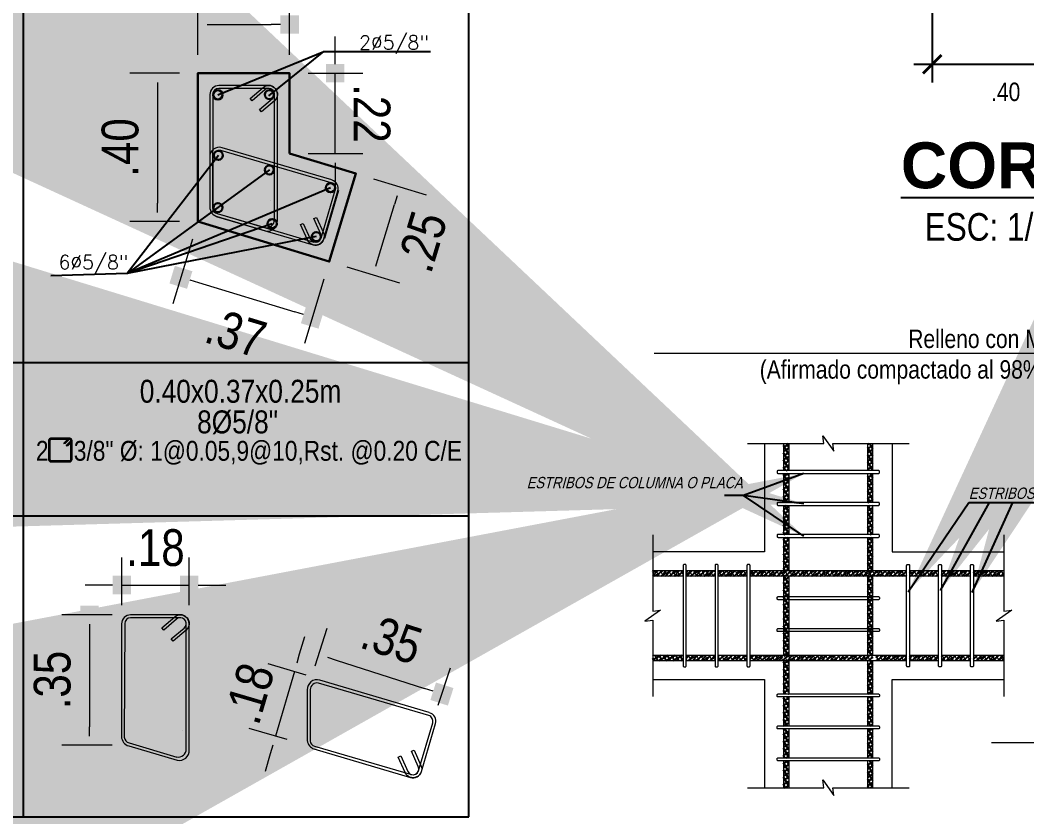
# Model space of a CAD drawing. Header units: millimetres. Extents: x -3570 to 5754, y -12788176 to 1214.
# Drawn here: x 3343.37 to 3348.86, y 1131.18 to 1135.52 of the extents above; entities that cross this region are included whole.
import ezdxf
from ezdxf import colors
from ezdxf.entities.mleader import LeaderData, LeaderLine
from ezdxf.math import Vec2, Vec3

# ---------------------------------------------------------------- set-up
doc = ezdxf.new("R2010")
doc.units = ezdxf.units.MM
doc.linetypes.add('CENTER2', pattern=[28.575, 19.05, -3.175, 3.175, -3.175])
for name, color, linetype in [('.D1 cotas', 1, 'Continuous'), ('.D1 Texto', 7, 'Continuous'), ('.N1 Cuadros', 253, 'Continuous'), ('G_Acotación', 114, 'Continuous')]:
    doc.layers.add(name, color=color, linetype=linetype)
for name, color, linetype, lineweight in [('.N1 Cimiento Corrido', 253, 'Continuous', 25), ('AC Ø 3 -4', 3, 'Continuous', 20), ('CIMIENTO ARMADO', 170, 'Continuous', 30), ('E_Acero', 2, 'Continuous', 25), ('E_Estribo', 1, 'CENTER2', 18), ('E_Fierros', 2, 'Continuous', 50), ('G_Complemento', 190, 'Continuous', 20), ('G_Texto', 122, 'Continuous', 20)]:
    doc.layers.add(name, color=color, linetype=linetype, lineweight=lineweight)
doc.styles.add('Anot 1.5mm simplex', font='simplex.shx', dxfattribs={"height": 0.0015})
doc.styles.add('Anot 2mm', font='ARIALN.TTF', dxfattribs={"height": 0.002})
doc.styles.add('Anot 3mm', font='ARIALN.TTF', dxfattribs={"height": 0.003})
doc.styles.add('Anot 5mm', font='arialbd.ttf', dxfattribs={"height": 0.005})
doc.styles.add('arial narrow', font='ARIALN.TTF')
doc.styles.add('Lenin_Narrow', font='ARIALN.TTF')
doc.styles.add('LETRAS', font='arial.ttf')
doc.dimstyles.new('Anot Alfredo', dxfattribs={"dimtxt": 0.002, "dimasz": 0.002, "dimexe": 0.002, "dimexo": 0.002, "dimgap": 0.002, "dimtad": 2, "dimtih": 1, "dimtoh": 1, "dimzin": 4, "dimdsep": 46, "dimtxsty": 'Anot 2mm', "dimblk": 'ARCHTICK', "dimcen": 0, "dimdle": 0.002, "dimclrd": 1, "dimclre": 1, "dimclrt": 7, "dimaunit": 1, "dimadec": 3, "dimazin": 0, "dimtfac": 1, "dimtix": 1, "dimtmove": 2, "dimatfit": 0, "dimldrblk": 'ARCHTICK', "dimfxl": 0.005, "dimtolj": 1, "dimtzin": 0, "dimlwd": -1, "dimlwe": -1, "dimarcsym": 0})
doc.dimstyles.new('INDICADORES', dxfattribs={"dimtxt": 0.08, "dimasz": 0.1, "dimexe": 0.25, "dimexo": 0.1, "dimgap": 0.05, "dimtad": 1, "dimzin": 4, "dimdsep": 46, "dimtxsty": 'LETRAS', "dimblk1": 'ARCHTICK', "dimblk2": 'ARCHTICK', "dimsah": 1, "dimcen": 0.02, "dimclrd": 8, "dimclre": 8, "dimclrt": 256, "dimadec": 0, "dimazin": 0, "dimtfac": 1, "dimtmove": 2, "dimatfit": 3, "dimfxl": 1, "dimtolj": 1, "dimtzin": 4, "dimarcsym": 0})
doc.dimstyles.new('ROMAN50', dxfattribs={"dimtxt": 0.1, "dimasz": 0.05, "dimexe": 0.075, "dimexo": 0.05, "dimgap": 0.05, "dimtad": 2, "dimzin": 4, "dimdsep": 46, "dimtxsty": 'arial narrow', "dimblk": 'BOXFILLED', "dimcen": 0.07, "dimclrd": 142, "dimclre": 142, "dimclrt": 2, "dimaunit": 1, "dimadec": 0, "dimazin": 0, "dimtfac": 1, "dimtix": 1, "dimtmove": 0, "dimatfit": 3, "dimldrblk": 'BOXFILLED', "dimfxl": 0.2, "dimfxlon": 1, "dimtolj": 1, "dimtzin": 0, "dimlwd": 9, "dimlwe": 9, "dimarcsym": 0})
pattern_1 = [(120, (481.12466829, 843.01303412), (-0.0001082531762, -6.25000004e-05), []), (210, (481.12466829, 843.01303412), (6.25000004e-05, -0.0001082531762), [])]

# ---------------------------------------------------------------- blocks, each defined once
blk = doc.blocks.new('_ArchTick')
at = {"color": 0, "linetype": 'Continuous', "const_width": 0.15}
blk.add_lwpolyline([(-0.5, -0.5), (0.5, 0.5)], dxfattribs=at)
blk = doc.blocks.new('*D133')
at = {"layer": '.D1 cotas', "color": 1, "linetype": 'ByBlock', "transparency": 16777216}
for p, q in [((221.1652, 181.4674), (221.1652, 181.2625)), ((221.5652, 181.4674), (221.5652, 181.2625)), ((221.1152, 181.3125), (221.6152, 181.3125))]:
    blk.add_line(p, q, dxfattribs=at)
at = {"layer": 'Defpoints', "color": 0, "linetype": 'ByBlock', "transparency": 16777216}
for p in [(221.1652, 181.5174), (221.5652, 181.5174), (221.5652, 181.3125)]:
    blk.add_point(p, dxfattribs=at)
at = {"layer": '.D1 cotas', "color": 1, "linetype": 'ByBlock', "transparency": 16777216, "xscale": 0.05, "yscale": 0.05, "zscale": 0.05, "rotation": 180}
blk.add_blockref('_ArchTick', (221.1652, 181.3125), dxfattribs=at)
at = {"layer": '.D1 cotas', "color": 1, "linetype": 'ByBlock', "transparency": 16777216, "xscale": 0.05, "yscale": 0.05, "zscale": 0.05}
blk.add_blockref('_ArchTick', (221.5652, 181.3125), dxfattribs=at)
at = {"layer": '.D1 cotas', "color": 7, "linetype": 'ByBlock', "transparency": 16777216, "insert": (221.3652, 181.237), "char_height": 0.05, "attachment_point": 5, "style": 'Anot 2mm'}
blk.add_mtext('\\A1;.40', dxfattribs=at)
blk = doc.blocks.new('_BoxFilled')
at = {"color": 0, "linetype": 'ByBlock', "lineweight": -2}
blk.add_line((-0.5, 0), (-1, 0), dxfattribs=at)
at = {"color": 0, "linetype": 'ByBlock'}
blk.add_solid([(-0.5, 0.5), (0.5, 0.5), (-0.5, -0.5), (0.5, -0.5)], dxfattribs=at)
blk = doc.blocks.new('*D1143')
at = {"color": 142, "lineweight": 9, "transparency": 16777216}
for p, q in [((3299.8782, 1129.6825), (3299.8782, 1129.8405)), ((3300.1282, 1129.6825), (3300.1282, 1129.8405)), ((3299.9282, 1129.7655), (3300.0782, 1129.7655))]:
    blk.add_line(p, q, dxfattribs=at)
at = {"layer": 'Defpoints', "color": 0, "lineweight": -2, "transparency": 16777216}
for p in [(3300.1282, 1129.7655), (3299.8782, 1129.6325), (3300.1282, 1129.6325)]:
    blk.add_point(p, dxfattribs=at)
at = {"color": 142, "lineweight": 9, "transparency": 16777216, "xscale": 0.05, "yscale": 0.05, "zscale": 0.05}
for p, rotation in [((3299.8782, 1129.7655), 180.0008826864837), ((3300.1282, 1129.7655), 0.0008826864836977699)]:
    blk.add_blockref('_BoxFilled', p, dxfattribs=dict(at, rotation=rotation))
at = {"color": 2, "lineweight": 0, "transparency": 16777216, "insert": (3300.0032, 1129.8666), "char_height": 0.1, "attachment_point": 5, "rotation": 0.0009, "style": 'arial narrow'}
blk.add_mtext('\\A1;.25', dxfattribs=at)
blk = doc.blocks.new('*D1134')
at = {"color": 142, "lineweight": 9, "transparency": 16777216}
for p, q in [((3299.8282, 1129.6325), (3299.6932, 1129.6325)), ((3299.7682, 1129.5825), (3299.7682, 1129.2786)), ((3299.8282, 1129.2286), (3299.6932, 1129.2286))]:
    blk.add_line(p, q, dxfattribs=at)
at = {"layer": 'Defpoints', "color": 0, "lineweight": -2, "transparency": 16777216}
for p in [(3299.8782, 1129.6325), (3299.7682, 1129.2286), (3299.8782, 1129.2286)]:
    blk.add_point(p, dxfattribs=at)
at = {"color": 142, "lineweight": 9, "transparency": 16777216, "xscale": 0.05, "yscale": 0.05, "zscale": 0.05}
for p, rotation in [((3299.7682, 1129.6325), 90), ((3299.7682, 1129.2286), 270)]:
    blk.add_blockref('_BoxFilled', p, dxfattribs=dict(at, rotation=rotation))
at = {"color": 2, "lineweight": 0, "transparency": 16777216, "insert": (3299.6671, 1129.4305), "char_height": 0.1, "attachment_point": 5, "rotation": 90, "style": 'arial narrow'}
blk.add_mtext('\\A1;.40', dxfattribs=at)
blk = doc.blocks.new('*D1144')
at = {"color": 142, "lineweight": 9, "transparency": 16777216}
for p, q in [((3300.252, 1129.6825), (3300.252, 1129.7325)), ((3300.1782, 1129.6325), (3300.327, 1129.6325)), ((3300.252, 1129.414), (3300.252, 1129.6325)), ((3300.1782, 1129.414), (3300.327, 1129.414)), ((3300.252, 1129.364), (3300.252, 1129.314))]:
    blk.add_line(p, q, dxfattribs=at)
at = {"layer": 'Defpoints', "color": 0, "lineweight": -2, "transparency": 16777216}
for p in [(3300.1282, 1129.6325), (3300.252, 1129.6325), (3300.1282, 1129.414)]:
    blk.add_point(p, dxfattribs=at)
at = {"color": 142, "lineweight": 9, "transparency": 16777216, "xscale": 0.05, "yscale": 0.05, "zscale": 0.05}
for p, rotation in [((3300.252, 1129.6325), 270.0008826865222), ((3300.252, 1129.414), 90.00088268652226)]:
    blk.add_blockref('_BoxFilled', p, dxfattribs=dict(at, rotation=rotation))
at = {"color": 2, "lineweight": 0, "transparency": 16777216, "insert": (3300.3522, 1129.5233), "char_height": 0.1, "attachment_point": 5, "rotation": 270.0009, "style": 'arial narrow'}
blk.add_mtext('\\A1;.22', dxfattribs=at)
blk = doc.blocks.new('*D1145')
at = {"color": 142, "lineweight": 9, "transparency": 16777216}
for p, q in [((3300.3563, 1129.3449), (3300.4998, 1129.3014)), ((3300.37, 1129.1317), (3300.4135, 1129.2753)), ((3300.2838, 1129.1056), (3300.4272, 1129.0621))]:
    blk.add_line(p, q, dxfattribs=at)
at = {"layer": 'Defpoints', "color": 0, "lineweight": -2, "transparency": 16777216}
for p in [(3300.3085, 1129.3594), (3300.428, 1129.3231), (3300.2359, 1129.1201)]:
    blk.add_point(p, dxfattribs=at)
at = {"color": 142, "lineweight": 9, "transparency": 16777216, "xscale": 0.05, "yscale": 0.05, "zscale": 0.05}
for p, rotation in [((3300.428, 1129.3231), 73.13640000750907), ((3300.3555, 1129.0839), 253.1364000075091)]:
    blk.add_blockref('_BoxFilled', p, dxfattribs=dict(at, rotation=rotation))
at = {"color": 2, "lineweight": 0, "transparency": 16777216, "insert": (3300.4884, 1129.1742), "char_height": 0.1, "attachment_point": 5, "rotation": 73.1364, "style": 'arial narrow'}
blk.add_mtext('\\A1;.25', dxfattribs=at)
blk = doc.blocks.new('*D1146')
at = {"color": 142, "lineweight": 9, "transparency": 16777216}
for p, q in [((3299.8637, 1129.1807), (3299.8105, 1129.0053)), ((3299.8801, 1129.0626), (3300.1422, 1128.9831)), ((3300.2214, 1129.0723), (3300.1683, 1128.8968))]:
    blk.add_line(p, q, dxfattribs=at)
at = {"layer": 'Defpoints', "color": 0, "lineweight": -2, "transparency": 16777216}
for p in [(3299.8782, 1129.2286), (3300.2359, 1129.1201), (3300.19, 1128.9686)]:
    blk.add_point(p, dxfattribs=at)
at = {"color": 142, "lineweight": 9, "transparency": 16777216, "xscale": 0.05, "yscale": 0.05, "zscale": 0.05}
for p, rotation in [((3299.8322, 1129.0771), 163.1352364981051), ((3300.19, 1128.9686), 343.1352364981051)]:
    blk.add_blockref('_BoxFilled', p, dxfattribs=dict(at, rotation=rotation))
at = {"color": 2, "lineweight": 0, "transparency": 16777216, "insert": (3299.9818, 1128.9261), "char_height": 0.1, "attachment_point": 5, "rotation": 343.1352, "style": 'arial narrow'}
blk.add_mtext('\\A1;.37', dxfattribs=at)
blk = doc.blocks.new('*D1135')
at = {"color": 142, "lineweight": 9, "transparency": 16777216}
for p, q in [((3299.6711, 1128.1847), (3299.6711, 1128.3147)), ((3299.8545, 1128.1847), (3299.8545, 1128.3147)), ((3299.6211, 1128.2397), (3299.5711, 1128.2397)), ((3299.6711, 1128.2397), (3299.8545, 1128.2397)), ((3299.9045, 1128.2397), (3299.9545, 1128.2397))]:
    blk.add_line(p, q, dxfattribs=at)
at = {"layer": 'Defpoints', "color": 0, "lineweight": -2, "transparency": 16777216}
for p in [(3299.8545, 1128.2397), (3299.6711, 1128.1347), (3299.8545, 1128.1347)]:
    blk.add_point(p, dxfattribs=at)
at = {"color": 142, "lineweight": 9, "transparency": 16777216, "xscale": 0.05, "yscale": 0.05, "zscale": 0.05}
blk.add_blockref('_BoxFilled', (3299.6711, 1128.2397), dxfattribs=at)
at = {"color": 142, "lineweight": 9, "transparency": 16777216, "xscale": 0.05, "yscale": 0.05, "zscale": 0.05, "rotation": 180}
blk.add_blockref('_BoxFilled', (3299.8545, 1128.2397), dxfattribs=at)
at = {"color": 2, "lineweight": 0, "transparency": 16777216, "insert": (3299.7628, 1128.3408), "char_height": 0.1, "attachment_point": 5, "style": 'arial narrow'}
blk.add_mtext('\\A1;.18', dxfattribs=at)
blk = doc.blocks.new('*D1136')
at = {"color": 142, "lineweight": 9, "transparency": 16777216}
for p, q in [((3299.6449, 1128.1584), (3299.5084, 1128.1584)), ((3299.5834, 1128.1084), (3299.5834, 1127.8536)), ((3299.6449, 1127.8036), (3299.5084, 1127.8036))]:
    blk.add_line(p, q, dxfattribs=at)
at = {"layer": 'Defpoints', "color": 0, "lineweight": -2, "transparency": 16777216}
for p in [(3299.6949, 1128.1584), (3299.5834, 1127.8036), (3299.6949, 1127.8036)]:
    blk.add_point(p, dxfattribs=at)
at = {"color": 142, "lineweight": 9, "transparency": 16777216, "xscale": 0.05, "yscale": 0.05, "zscale": 0.05}
for p, rotation in [((3299.5834, 1128.1584), 90), ((3299.5834, 1127.8036), 270)]:
    blk.add_blockref('_BoxFilled', p, dxfattribs=dict(at, rotation=rotation))
at = {"color": 2, "lineweight": 0, "transparency": 16777216, "insert": (3299.4823, 1127.981), "char_height": 0.1, "attachment_point": 5, "rotation": 90, "style": 'arial narrow'}
blk.add_mtext('\\A1;.35', dxfattribs=at)
blk = doc.blocks.new('*D1137')
at = {"color": 142, "lineweight": 9, "transparency": 16777216}
for p, q in [((3300.1554, 1128.052), (3300.1695, 1128.0999)), ((3300.1731, 1127.9946), (3300.0693, 1128.0252)), ((3300.1413, 1128.004), (3300.0896, 1127.8281)), ((3300.1214, 1127.8188), (3300.0176, 1127.8493)), ((3300.0755, 1127.7802), (3300.0614, 1127.7322))]:
    blk.add_line(p, q, dxfattribs=at)
at = {"layer": 'Defpoints', "color": 0, "lineweight": -2, "transparency": 16777216}
for p in [(3300.2211, 1127.9805), (3300.0896, 1127.8281), (3300.1694, 1127.8047)]:
    blk.add_point(p, dxfattribs=at)
at = {"color": 142, "lineweight": 9, "transparency": 16777216, "xscale": 0.05, "yscale": 0.05, "zscale": 0.05}
for p, rotation in [((3300.1413, 1128.004), 253.6141752174894), ((3300.0896, 1127.8281), 73.61417521748943)]:
    blk.add_blockref('_BoxFilled', p, dxfattribs=dict(at, rotation=rotation))
at = {"color": 2, "lineweight": 0, "transparency": 16777216, "insert": (3300.0185, 1127.9446), "char_height": 0.1, "attachment_point": 5, "rotation": 73.6142, "style": 'arial narrow'}
blk.add_mtext('\\A1;.18', dxfattribs=at)
blk = doc.blocks.new('*D1138')
at = {"color": 142, "lineweight": 9, "transparency": 16777216}
for p, q in [((3300.1976, 1128.02), (3300.2304, 1128.1221)), ((3300.2551, 1128.0354), (3300.4951, 1127.9583)), ((3300.5328, 1127.9124), (3300.5656, 1128.0144))]:
    blk.add_line(p, q, dxfattribs=at)
at = {"layer": 'Defpoints', "color": 0, "lineweight": -2, "transparency": 16777216}
for p in [(3300.1823, 1127.9724), (3300.5427, 1127.943), (3300.5175, 1127.8648)]:
    blk.add_point(p, dxfattribs=at)
at = {"color": 142, "lineweight": 9, "transparency": 16777216, "xscale": 0.05, "yscale": 0.05, "zscale": 0.05}
for p, rotation in [((3300.2075, 1128.0507), 162.1915989751027), ((3300.5427, 1127.943), 342.1915989751026)]:
    blk.add_blockref('_BoxFilled', p, dxfattribs=dict(at, rotation=rotation))
at = {"color": 2, "lineweight": 0, "transparency": 16777216, "insert": (3300.406, 1128.0931), "char_height": 0.1, "attachment_point": 5, "rotation": 342.1916, "style": 'arial narrow'}
blk.add_mtext('\\A1;.35', dxfattribs=at)
blk = doc.blocks.new('dd')
at = {"layer": 'AC Ø 3 -4'}
for p, q in [((3303.9216, 1129.2439), (3303.6434, 1129.3826)), ((3303.6057, 1129.3631), (3303.5814, 1129.2268)), ((3303.6136, 1129.3624), (3303.5891, 1129.2246)), ((3303.9188, 1129.236), (3303.6385, 1129.3758)), ((3303.8653, 1129.0932), (3303.9259, 1129.2148)), ((3303.595, 1129.2015), (3303.8405, 1129.0791)), ((3303.5984, 1129.2086), (3303.8441, 1129.0861)), ((3303.8724, 1129.0897), (3303.933, 1129.2113))]:
    blk.add_line(p, q, dxfattribs=at)
blk.add_lwpolyline([(3303.8247, 1129.1412), (3303.8358, 1129.0965, 1), (3303.8665, 1129.1041), (3303.8554, 1129.1488), (3303.8631, 1129.1507), (3303.8742, 1129.106, -1), (3303.8281, 1129.0946), (3303.817, 1129.1393)], format="xyb", close=True, dxfattribs=at)
for centre, radius, start, end in [((3303.6313, 1129.3597), 0.0259, 62.2767, 172.4632), ((3303.6316, 1129.3587), 0.0184, 67.9519, 168.4225), ((3303.9118, 1129.2219), 0.0238, 333.5002, 63.5002), ((3303.6086, 1129.2251), 0.0272, 176.4266, 240.1839), ((3303.6048, 1129.2231), 0.0158, 174.649, 246.1053), ((3303.6048, 1129.2231), 0.0158, 169.8406013096729, 169.8406032144637), ((3303.9118, 1129.2219), 0.0158, 333.5002, 63.5002), ((3303.8511, 1129.1003), 0.0238, 243.5002, 333.5002), ((3303.8511, 1129.1003), 0.0158, 243.5002, 333.5002)]:
    blk.add_arc(centre, radius, start, end, dxfattribs=at)
blk = doc.blocks.new('SS')
at = {"layer": 'AC Ø 3 -4'}
for p, q in [((3303.7089, 1129.4697, 20302.5345), (3303.5731, 1129.4697, 20302.5345)), ((3303.7089, 1129.4618, 20302.5345), (3303.5731, 1129.4618, 20302.5345)), ((3303.549, 1129.4449, 20302.5345), (3303.5486, 1129.139)), ((3303.5573, 1129.4459, 20302.5345), (3303.5563, 1129.1367, 20302.5345)), ((3303.7249, 1129.1042, 20302.5345), (3303.7248, 1129.446, 20302.5345)), ((3303.7328, 1129.1018, 20302.5345), (3303.7327, 1129.446, 20302.5345)), ((3303.5687, 1129.1129, 20302.5345), (3303.7005, 1129.0742, 20302.5345)), ((3303.5691, 1129.1211, 20302.5345), (3303.6993, 1129.0828, 20302.5345))]:
    blk.add_line(p, q, dxfattribs=at)
at = {"layer": 'AC Ø 3 -4', "elevation": 20302.5345}
blk.add_lwpolyline([(3303.6842, 1129.404), (3303.7192, 1129.4339, 1), (3303.6987, 1129.458), (3303.6636, 1129.4281), (3303.6585, 1129.4341), (3303.6936, 1129.464, -1), (3303.7244, 1129.4279), (3303.6893, 1129.398)], format="xyb", close=True, dxfattribs=at)
at = {"layer": 'AC Ø 3 -4'}
for centre, radius, start, end in [((3303.5734, 1129.4453, 20302.5345), 0.0244, 90.6457, 180.9563), ((3303.5731, 1129.4459, 20302.5345), 0.0158, 90.0279, 180.0279), ((3303.7089, 1129.446, 20302.5345), 0.0238, 0.0279, 90.0279), ((3303.7089, 1129.446, 20302.5345), 0.0158, 0.0279, 90.0279), ((3303.7092, 1129.1757, 20302.5345), 0.0158, 5.6199, 5.6201), ((3303.5756, 1129.139), 0.0269, 179.9805, 255.181), ((3303.5727, 1129.137, 20302.5345), 0.0164, 181.1061, 257.4801), ((3303.7091, 1129.1707, 20302.5345), 0.0158, 286.3683253211448, 286.3683272259537), ((3303.7032, 1129.1042, 20302.5345), 0.0217, 259.5549, 359.9498), ((3303.7062, 1129.1003, 20302.5345), 0.0267, 257.7942, 3.1514)]:
    blk.add_arc(centre, radius, start, end, dxfattribs=at)
blk = doc.blocks.new('CORTE 3-3')
at = {"layer": '.D1 Texto', "attachment_point": 1}
for s, insert, char_height, width, style in [('{\\LCORTE 1-1}', (221.0799, 181.0999), 0.125, 1.013077, 'Anot 5mm'), ('ESC: 1/25', (221.1446, 180.9073), 0.075, 0.388796, 'Anot 3mm')]:
    blk.add_mtext(s, dxfattribs=dict(at, insert=insert, char_height=char_height, width=width, style=style))
at = {"layer": '.D1 cotas', "linetype": 'ByBlock'}
dim = blk.add_linear_dim(base=(221.5652, 181.3125), p1=(221.1652, 181.5174), p2=(221.5652, 181.5174), dimstyle='Anot Alfredo', dxfattribs=at)
dim.commit()
dim.dimension.update_dxf_attribs({"geometry": '*D133', "text_midpoint": (221.3652, 181.237)})
blk = doc.blocks.new('ERTYU')
at = {"layer": '.D1 cotas'}
ml = blk.add_multileader_mtext('Standard', dxfattribs=at)
ml.set_content("Sobrecimiento\\Pf'c=140kg/cm2+25%PM", color=7, style='Anot 2mm')
ml.set_leader_properties()
ml.build(insert=Vec2(0, 0))
ml.multileader.update_dxf_attribs({"text_left_attachment_type": 6, "text_right_attachment_type": 6, "dogleg_length": 0.005, "arrow_head_size": 0.05, "scale": 25})
ctx = ml.context
ctx.base_point, ctx.scale, ctx.char_height, ctx.arrow_head_size, ctx.landing_gap_size, ctx.plane_origin = Vec3(2929.5219, 1727.0123), 25, 0.05, 0.05, 0.05, Vec3(2930.1381, 1726.4838)
ctx.left_attachment, ctx.right_attachment, ctx.text_align_type = 6, 6, 2
notes = []
notes.append((ctx, [(1, (1, 1, 0), (2930.3452, 1727.0123), (-1, 0), 0.125, [(0, [(2930.5044, 1726.7684)], 0, [])])]))
ctx.mtext.insert, ctx.mtext.width, ctx.mtext.alignment, ctx.mtext.flow_direction = Vec3(2930.1702, 1727.077), 0.643167, 3, 5
ml = blk.add_multileader_mtext('Standard', dxfattribs=at)
ml.set_content('Relleno con Material de Prestamo\\P(Afirmado compactado al 98% M.D.S. segun P.M)', color=7, style='Anot 2mm')
ml.set_leader_properties()
ml.build(insert=Vec2(0, 0))
ml.multileader.update_dxf_attribs({"text_left_attachment_type": 6, "text_right_attachment_type": 6, "dogleg_length": 0.005, "arrow_head_size": 0.05, "scale": 25})
ctx = ml.context
ctx.base_point, ctx.scale, ctx.char_height, ctx.arrow_head_size, ctx.landing_gap_size, ctx.plane_origin = Vec3(2928.5146, 1726.854, -6905.0562), 25, 0.05, 0.05, 0.05, Vec3(2929.7394, 1726.2403, -6905.0562)
ctx.left_attachment, ctx.right_attachment, ctx.text_align_type = 6, 6, 2
notes.append((ctx, [(1, (1, 1, 0), (2929.5958, 1726.854, -6905.0562), (-1, 0), 0.125, [(0, [(2929.8199, 1726.2826, -6905.0562)], 0, [])])]))
ctx.mtext.insert, ctx.mtext.width, ctx.mtext.alignment, ctx.mtext.flow_direction = Vec3(2929.4208, 1726.9187, -6905.0562), 0.90505, 3, 5
ml = blk.add_multileader_mtext('Standard', dxfattribs=at)
ml.set_content("Cimiento Corrido \\Pf'c=100 kg/cm2+30%PG. ", color=7, style='Anot 2mm')
ml.set_leader_properties()
ml.build(insert=Vec2(0, 0))
ml.multileader.update_dxf_attribs({"text_left_attachment_type": 6, "text_right_attachment_type": 6, "dogleg_length": 0.005, "arrow_head_size": 0.05, "scale": 25})
ctx = ml.context
ctx.base_point, ctx.scale, ctx.char_height, ctx.arrow_head_size, ctx.landing_gap_size, ctx.plane_origin = Vec3(2928.8982, 1725.7944, -6905.0562), 25, 0.05, 0.05, 0.05, Vec3(2930.6324, 1725.6093, -6905.0562)
ctx.left_attachment, ctx.right_attachment, ctx.text_align_type = 6, 6, 2
notes.append((ctx, [(1, (1, 1, 0), (2929.7496, 1725.7944, -6905.0562), (-1, 0), 0.125, [(0, [(2930.4408, 1725.6515, -6905.0562)], 0, [])])]))
ctx.mtext.insert, ctx.mtext.width, ctx.mtext.alignment, ctx.mtext.flow_direction = Vec3(2929.5746, 1725.8591, -6905.0562), 0.792675, 3, 5
for ctx, leaders in notes:
    for number, flags, end, landing, length, lines in leaders:
        leader = LeaderData()
        leader.index, (leader.has_last_leader_line, leader.has_dogleg_vector, leader.attachment_direction) = number, flags
        leader.last_leader_point, leader.dogleg_vector, leader.dogleg_length = Vec3(end), Vec3(landing), length
        for number, points, colour, breaks in lines:
            line = LeaderLine()
            line.index, line.vertices, line.color, line.breaks = number, Vec3.list(points), colors.encode_raw_color(colour), breaks
            leader.lines.append(line)
        ctx.leaders.append(leader)
blk = doc.blocks.new('CUADRO COLUMNAS')
at = {"layer": '.D1 cotas', "color": 219, "linetype": 'ByBlock', "lineweight": -2, "true_color": 0x642165}
for p, q in [((3299.9326, 1129.5737), (3300.2209, 1129.6921)), ((3299.9326, 1129.5737), (3300.2209, 1129.6921)), ((3300.0711, 1129.5715), (3300.2209, 1129.6921)), ((3300.0711, 1129.5715), (3300.2209, 1129.6921)), ((3300.2209, 1129.6921), (3300.2673, 1129.6921)), ((3300.2673, 1129.6921), (3300.5119, 1129.6921)), ((3299.9342, 1129.409), (3299.6855, 1129.0872)), ((3300.0731, 1129.3695), (3299.6855, 1129.0872)), ((3300.2393, 1129.321), (3299.6855, 1129.0872)), ((3299.933, 1129.2669), (3299.6855, 1129.0872)), ((3300.0805, 1129.2231), (3299.6855, 1129.0872)), ((3300.0805, 1129.2231), (3299.6855, 1129.0872)), ((3300.2007, 1129.1879), (3299.6855, 1129.0872)), ((3299.6855, 1129.0872), (3299.4778, 1129.0816))]:
    blk.add_line(p, q, dxfattribs=at)
at = {"layer": '.N1 Cuadros', "linetype": 'Continuous'}
for p, q in [((3300.616, 1127.6087, 6492.4221), (3300.616, 1130.6753, 6492.4221)), ((3299.4039, 1127.6087, 6492.4221), (3299.4039, 1130.2772, 6492.4221)), ((3295.4935, 1128.8456, 20302.5345), (3300.616, 1128.8456, 20302.5345))]:
    blk.add_line(p, q, dxfattribs=at)
at = {"layer": '.N1 Cuadros'}
for p, q in [((3295.4935, 1128.4284, 20302.5345), (3300.616, 1128.4284, 20302.5345)), ((3295.4935, 1127.6087, 20302.5345), (3300.616, 1127.6087, 20302.5345))]:
    blk.add_line(p, q, dxfattribs=at)
at = {"color": 1, "lineweight": 25}
blk.add_line((3300.2604, 1129.314), (3300.2221, 1129.1837), dxfattribs=at)
at = {"color": 3}
for p, q in [((3299.4725, 1128.6327, 4053.3586), (3299.4725, 1128.5814, 4053.3586)), ((3299.4743, 1128.6327, 4053.3586), (3299.4743, 1128.5814, 4053.3586)), ((3299.5293, 1128.6383, 4053.3586), (3299.478, 1128.6383, 4053.3586)), ((3299.5293, 1128.6364, 4053.3586), (3299.478, 1128.6364, 4053.3586)), ((3299.5144, 1128.6256, 4053.3586), (3299.5254, 1128.6367, 4053.3586)), ((3299.5157, 1128.6243, 4053.3586), (3299.5144, 1128.6256, 4053.3586)), ((3299.5267, 1128.6354, 4053.3586), (3299.5157, 1128.6243, 4053.3586)), ((3299.5209, 1128.6191, 4053.3586), (3299.532, 1128.6301, 4053.3586)), ((3299.5222, 1128.6178, 4053.3586), (3299.5209, 1128.6191, 4053.3586)), ((3299.5333, 1128.6288, 4053.3586), (3299.5222, 1128.6178, 4053.3586)), ((3299.533, 1128.5814, 4053.3586), (3299.533, 1128.6327, 4053.3586)), ((3299.5349, 1128.5814, 4053.3586), (3299.5349, 1128.6327, 4053.3586)), ((3299.478, 1128.5777, 4053.3586), (3299.5293, 1128.5777, 4053.3586)), ((3299.478, 1128.5759, 4053.3586), (3299.5293, 1128.5759, 4053.3586))]:
    blk.add_line(p, q, dxfattribs=at)
at = {"color": 5, "lineweight": 30, "transparency": 16777216}
blk.add_lwpolyline([(3300.1282, 1129.414), (3300.1282, 1129.6325), (3299.8782, 1129.6325), (3299.8782, 1129.2286), (3300.2359, 1129.1201), (3300.3085, 1129.3594)], close=True, dxfattribs=at)
at = {"color": 3}
for centre, radius, start, end in [((3299.478, 1128.6327, 4053.3586), 0.00556, 90, 180), ((3299.478, 1128.6327, 4053.3586), 0.00371, 90, 180), ((3299.5293, 1128.6327, 4053.3586), 0.00556, 315, 135), ((3299.5293, 1128.6327, 4053.3586), 0.00371, 315, 135), ((3299.5293, 1128.6327, 4053.3586), 0.00556, 0, 90), ((3299.5293, 1128.6327, 4053.3586), 0.00371, 0, 90), ((3299.478, 1128.5814, 4053.3586), 0.00556, 180, 270), ((3299.478, 1128.5814, 4053.3586), 0.00371, 180, 270), ((3299.5293, 1128.5814, 4053.3586), 0.00371, 270, 360), ((3299.5293, 1128.5814, 4053.3586), 0.00556, 270, 360)]:
    blk.add_arc(centre, radius, start, end, dxfattribs=at)
at = {"layer": 'CIMIENTO ARMADO'}
for centre in [(3299.9326, 1129.5737), (3300.0729, 1129.5744), (3299.9342, 1129.409), (3300.0731, 1129.3695), (3300.2393, 1129.321), (3299.933, 1129.2669), (3300.0805, 1129.2231), (3300.2007, 1129.1879)]:
    blk.add_circle(centre, 0.0124, dxfattribs=at)
at = {"color": 1, "lineweight": 25}
for p in [(-3.6379, 0.1295, -20302.5345), (-3.8782, -1.3112)]:
    blk.add_blockref('SS', p, dxfattribs=at)
at = {"color": 1, "lineweight": 25, "rotation": 10.11398466340943}
for p in [(245.966, -562.5455), (246.2315, -563.995, 20302.5345)]:
    blk.add_blockref('dd', p, dxfattribs=at)
at = {"layer": '.D1 cotas', "color": 7, "lineweight": 20, "style": 'Anot 1.5mm simplex'}
for s, p in [('2∅5/8"', (3300.3173, 1129.6975)), ('6∅5/8"', (3299.4992, 1129.0996))]:
    blk.add_text(s, height=0.0375, dxfattribs=at).set_placement(p)
at = {"layer": '.D1 Texto', "lineweight": 20, "style": 'Anot 2mm'}
for s, height, p in [('0.40x0.37x0.25m', 0.062432, (3299.7201, 1128.7358, 4053.3586)), ('8Ø5/8" ', 0.06243, (3299.8763, 1128.6524, 4053.3586)), ('2    3/8" Ø: 1@0.05,9@10,Rst. @0.20 C/E', 0.054032, (3299.4374, 1128.5779, 12675.3085))]:
    blk.add_text(s, height=height, dxfattribs=at).set_placement(p)
at = {"color": 6, "lineweight": 0}
for p1, p2, distance, picture, middle in [((3299.8782, 1129.6325), (3300.1282, 1129.6325), 0.133, '*D1143', (3300.0032, 1129.8666)), ((3300.1282, 1129.414), (3300.1282, 1129.6325), -0.1238, '*D1144', (3300.3522, 1129.5233)), ((3299.8782, 1129.6325), (3299.8782, 1129.2286), -0.11, '*D1134', (3299.6671, 1129.4305)), ((3300.2359, 1129.1201), (3300.3085, 1129.3594), -0.1249, '*D1145', (3300.4884, 1129.1742)), ((3299.8782, 1129.2286), (3300.2359, 1129.1201), -0.1583, '*D1146', (3299.9818, 1128.9261)), ((3300.1823, 1127.9724, 20302.5345), (3300.5175, 1127.8648, 20302.5345), 0.0822, '*D1138', (3300.406, 1128.0931, 20302.5345)), ((3300.2211, 1127.9805, 20302.5345), (3300.1694, 1127.8047, 20302.5345), -0.0832, '*D1137', (3300.0185, 1127.9446, 20302.5345))]:
    dim = blk.add_aligned_dim(p1=p1, p2=p2, distance=distance, dimstyle='ROMAN50', dxfattribs=at)
    dim.commit()
    dim.dimension.update_dxf_attribs({"geometry": picture, "text_midpoint": middle})
dim = blk.add_linear_dim(base=(3299.8545, 1128.2397, 20302.5345), p1=(3299.6711, 1128.1347, 20302.5345), p2=(3299.8545, 1128.1347, 20302.5345), dimstyle='ROMAN50', dxfattribs=at)
dim.commit()
dim.dimension.update_dxf_attribs({"geometry": '*D1135', "text_midpoint": (3299.7628, 1128.3408, 20302.5345)})
dim = blk.add_linear_dim(base=(3299.5834, 1127.8036, 20302.5345), p1=(3299.6949, 1128.1584, 20302.5345), p2=(3299.6949, 1127.8036, 20302.5345), angle=90, dimstyle='ROMAN50', dxfattribs=at)
dim.commit()
dim.dimension.update_dxf_attribs({"geometry": '*D1136', "text_midpoint": (3299.4823, 1127.981, 20302.5345)})
blk = doc.blocks.new('detalleviga')
at = {"layer": 'E_Estribo', "lineweight": 5, "true_color": 0x7a604d}
h = blk.add_hatch(dxfattribs=at)
h.set_pattern_fill('NET', color=37, scale=3.93701e-05, angle=120, style=0)
h.set_pattern_definition(pattern_1)
h.paths.add_polyline_path([(473.93249, 854.779885), (473.93249, 854.77895), (473.932666, 854.77895), (473.932666, 854.779885)])
h.paths.add_polyline_path([(473.93249, 854.780992), (473.93249, 854.77999), (473.932666, 854.77999), (473.932666, 854.780992)])
h.paths.add_polyline_path([(473.93249, 854.7821), (473.93249, 854.781098), (473.932666, 854.781098), (473.932666, 854.7821)])
h.paths.add_polyline_path([(473.93249, 854.78337), (473.93249, 854.783178), (473.93249, 854.782205), (473.932666, 854.782205), (473.932666, 854.78337)])
h.paths.add_polyline_path([(473.93249, 854.786295), (473.93249, 854.783546), (473.932666, 854.783546), (473.932666, 854.786295)])
h.paths.add_polyline_path([(473.93249, 854.787636), (473.93249, 854.786471), (473.932666, 854.786471), (473.932666, 854.787636)])
h.paths.add_polyline_path([(473.93249, 854.788743), (473.93249, 854.787741), (473.932666, 854.787741), (473.932666, 854.788743)])
h.paths.add_polyline_path([(473.93249, 854.789851), (473.93249, 854.788849), (473.932666, 854.788849), (473.932666, 854.789851)])
h.paths.add_polyline_path([(473.93249, 854.790891), (473.93249, 854.789956), (473.932666, 854.789956), (473.932666, 854.790891)])
h.paths.add_polyline_path([(473.935415, 854.790891), (473.935415, 854.789956), (473.93559, 854.789956), (473.93559, 854.790891)])
h.paths.add_polyline_path([(473.935415, 854.789851), (473.935415, 854.788849), (473.93559, 854.788849), (473.93559, 854.789851)])
h.paths.add_polyline_path([(473.935415, 854.788743), (473.935415, 854.787741), (473.93559, 854.787741), (473.93559, 854.788743)])
h.paths.add_polyline_path([(473.935415, 854.787636), (473.935415, 854.786471), (473.93559, 854.786471), (473.93559, 854.786663), (473.93559, 854.787636)])
h.paths.add_polyline_path([(473.935415, 854.786295), (473.935415, 854.783546), (473.93559, 854.783546), (473.93559, 854.786295)])
h.paths.add_polyline_path([(473.935415, 854.78337), (473.935415, 854.782205), (473.93559, 854.782205), (473.93559, 854.78337)])
h.paths.add_polyline_path([(473.935415, 854.7821), (473.935415, 854.781098), (473.93559, 854.781098), (473.93559, 854.7821)])
h.paths.add_polyline_path([(473.935415, 854.780992), (473.935415, 854.77999), (473.93559, 854.77999), (473.93559, 854.780992)])
h.paths.add_polyline_path([(473.935415, 854.779885), (473.935415, 854.77895), (473.93559, 854.77895), (473.93559, 854.779885)])
at = {"layer": 'E_Estribo', "lineweight": 25, "true_color": 0x7a604d}
h = blk.add_hatch(dxfattribs=at)
h.set_pattern_fill('NET', color=37, scale=3.93701e-05, angle=120, style=0)
h.set_pattern_definition(pattern_1)
h.paths.add_polyline_path([(473.93249, 854.779885), (473.93249, 854.77895), (473.932666, 854.77895), (473.932666, 854.779885)])
h.paths.add_polyline_path([(473.93249, 854.780992), (473.93249, 854.77999), (473.932666, 854.77999), (473.932666, 854.780992)])
h.paths.add_polyline_path([(473.93249, 854.7821), (473.93249, 854.781098), (473.932666, 854.781098), (473.932666, 854.7821)])
h.paths.add_polyline_path([(473.93249, 854.78337), (473.93249, 854.783178), (473.93249, 854.782205), (473.932666, 854.782205), (473.932666, 854.78337)])
h.paths.add_polyline_path([(473.93249, 854.786295), (473.93249, 854.783546), (473.932666, 854.783546), (473.932666, 854.786295)])
h.paths.add_polyline_path([(473.93249, 854.787636), (473.93249, 854.786471), (473.932666, 854.786471), (473.932666, 854.787636)])
h.paths.add_polyline_path([(473.93249, 854.788743), (473.93249, 854.787741), (473.932666, 854.787741), (473.932666, 854.788743)])
h.paths.add_polyline_path([(473.93249, 854.789851), (473.93249, 854.788849), (473.932666, 854.788849), (473.932666, 854.789851)])
h.paths.add_polyline_path([(473.93249, 854.790891), (473.93249, 854.789956), (473.932666, 854.789956), (473.932666, 854.790891)])
h.paths.add_polyline_path([(473.935415, 854.790891), (473.935415, 854.789956), (473.93559, 854.789956), (473.93559, 854.790891)])
h.paths.add_polyline_path([(473.935415, 854.789851), (473.935415, 854.788849), (473.93559, 854.788849), (473.93559, 854.789851)])
h.paths.add_polyline_path([(473.935415, 854.788743), (473.935415, 854.787741), (473.93559, 854.787741), (473.93559, 854.788743)])
h.paths.add_polyline_path([(473.935415, 854.787636), (473.935415, 854.786471), (473.93559, 854.786471), (473.93559, 854.786663), (473.93559, 854.787636)])
h.paths.add_polyline_path([(473.935415, 854.786295), (473.935415, 854.783546), (473.93559, 854.783546), (473.93559, 854.786295)])
h.paths.add_polyline_path([(473.935415, 854.78337), (473.935415, 854.782205), (473.93559, 854.782205), (473.93559, 854.78337)])
h.paths.add_polyline_path([(473.935415, 854.7821), (473.935415, 854.781098), (473.93559, 854.781098), (473.93559, 854.7821)])
h.paths.add_polyline_path([(473.935415, 854.780992), (473.935415, 854.77999), (473.93559, 854.77999), (473.93559, 854.780992)])
h.paths.add_polyline_path([(473.935415, 854.779885), (473.935415, 854.77895), (473.93559, 854.77895), (473.93559, 854.779885)])
at = {"layer": 'E_Estribo', "lineweight": 5, "true_color": 0x7a604d}
h = blk.add_hatch(dxfattribs=at)
h.set_pattern_fill('NET', color=37, scale=3.93701e-05, angle=120, style=0)
h.set_pattern_definition(pattern_1)
h.paths.add_polyline_path([(473.92911, 854.783546), (473.92911, 854.78337), (473.930112, 854.78337), (473.930112, 854.783546)])
h.paths.add_polyline_path([(473.930218, 854.783546), (473.930218, 854.78337), (473.931219, 854.78337), (473.931219, 854.783546)])
h.paths.add_polyline_path([(473.931325, 854.783546), (473.931325, 854.78337), (473.932461, 854.78337), (473.932461, 854.783546)])
h.paths.add_polyline_path([(473.93249, 854.783546), (473.93249, 854.78337), (473.933988, 854.78337), (473.933988, 854.783546)])
h.paths.add_polyline_path([(473.933988, 854.783546), (473.933988, 854.78337), (473.93559, 854.78337), (473.93559, 854.783546)])
h.paths.add_polyline_path([(473.935696, 854.783546), (473.935696, 854.78337), (473.936756, 854.78337), (473.936756, 854.783546)])
h.paths.add_polyline_path([(473.936861, 854.783546), (473.936861, 854.78337), (473.937863, 854.78337), (473.937863, 854.783546)])
h.paths.add_polyline_path([(473.937969, 854.783546), (473.937969, 854.78337), (473.93897, 854.78337), (473.93897, 854.783546)])
h.paths.add_polyline_path([(473.939076, 854.783546), (473.939076, 854.78337), (473.94013, 854.78337), (473.94013, 854.783546)])
h.paths.add_polyline_path([(473.939076, 854.786471), (473.939076, 854.786295), (473.94013, 854.786295), (473.94013, 854.786471)])
h.paths.add_polyline_path([(473.937969, 854.786471), (473.937969, 854.786295), (473.93897, 854.786295), (473.93897, 854.786471)])
h.paths.add_polyline_path([(473.936861, 854.786471), (473.936861, 854.786295), (473.937863, 854.786295), (473.937863, 854.786471)])
h.paths.add_polyline_path([(473.93559, 854.786471), (473.93559, 854.786295), (473.936756, 854.786295), (473.936756, 854.786471)])
h.paths.add_polyline_path([(473.933988, 854.786471), (473.933988, 854.786295), (473.93559, 854.786295), (473.93559, 854.786471)])
h.paths.add_polyline_path([(473.93249, 854.786471), (473.93249, 854.786295), (473.933988, 854.786295), (473.933988, 854.786471)])
h.paths.add_polyline_path([(473.931325, 854.786471), (473.931325, 854.786295), (473.93249, 854.786295), (473.93249, 854.786471)])
h.paths.add_polyline_path([(473.930218, 854.786471), (473.930218, 854.786295), (473.931219, 854.786295), (473.931219, 854.786471)])
h.paths.add_polyline_path([(473.92911, 854.786471), (473.92911, 854.786295), (473.930112, 854.786295), (473.930112, 854.786471)])
h.paths.add_polyline_path([(473.92795, 854.786471), (473.92795, 854.786295), (473.929005, 854.786295), (473.929005, 854.786471)])
at = {"layer": 'E_Estribo', "lineweight": 25, "true_color": 0x7a604d}
h = blk.add_hatch(dxfattribs=at)
h.set_pattern_fill('NET', color=37, scale=3.93701e-05, angle=120, style=0)
h.set_pattern_definition(pattern_1)
h.paths.add_polyline_path([(473.92795, 854.783546), (473.92795, 854.78337), (473.929005, 854.78337), (473.929005, 854.783546)])
at = {"layer": 'E_Estribo', "lineweight": 5, "true_color": 0x7a604d}
h = blk.add_hatch(dxfattribs=at)
h.set_pattern_fill('NET', color=37, scale=3.93701e-05, angle=120, style=0)
h.set_pattern_definition(pattern_1)
h.paths.add_polyline_path([(473.92795, 854.783546), (473.92795, 854.78337), (473.929005, 854.78337), (473.929005, 854.783546)])
at = {"layer": 'E_Fierros', "lineweight": 25, "true_color": 0x636466}
h = blk.add_hatch(dxfattribs=at)
h.set_pattern_fill('LINE', color=251, scale=3.32185e-05, angle=405, style=0)
h.set_pattern_definition([(45, (474.22918551, 853.75297721), (-7.4577669e-05, 7.4577669e-05), [])])
h.paths.add_polyline_path([(473.92911, 854.783546), (473.92911, 854.78337), (473.930112, 854.78337), (473.930112, 854.783546)])
h.paths.add_polyline_path([(473.930218, 854.783546), (473.930218, 854.78337), (473.931219, 854.78337), (473.931219, 854.783546)])
h.paths.add_polyline_path([(473.931325, 854.783546), (473.931325, 854.78337), (473.932461, 854.78337), (473.932461, 854.783546)])
h.paths.add_polyline_path([(473.93249, 854.783546), (473.93249, 854.78337), (473.933988, 854.78337), (473.933988, 854.783546)])
h.paths.add_polyline_path([(473.933988, 854.783546), (473.933988, 854.78337), (473.93559, 854.78337), (473.93559, 854.783546)])
h.paths.add_polyline_path([(473.935696, 854.783546), (473.935696, 854.78337), (473.936756, 854.78337), (473.936756, 854.783546)])
h.paths.add_polyline_path([(473.936861, 854.783546), (473.936861, 854.78337), (473.937863, 854.78337), (473.937863, 854.783546)])
h.paths.add_polyline_path([(473.937969, 854.783546), (473.937969, 854.78337), (473.93897, 854.78337), (473.93897, 854.783546)])
h.paths.add_polyline_path([(473.939076, 854.783546), (473.939076, 854.78337), (473.94013, 854.78337), (473.94013, 854.783546)])
h.paths.add_polyline_path([(473.939076, 854.786471), (473.939076, 854.786295), (473.94013, 854.786295), (473.94013, 854.786471)])
h.paths.add_polyline_path([(473.937969, 854.786471), (473.937969, 854.786295), (473.93897, 854.786295), (473.93897, 854.786471)])
h.paths.add_polyline_path([(473.936861, 854.786471), (473.936861, 854.786295), (473.937863, 854.786295), (473.937863, 854.786471)])
h.paths.add_polyline_path([(473.93559, 854.786471), (473.93559, 854.786295), (473.936756, 854.786295), (473.936756, 854.786471)])
h.paths.add_polyline_path([(473.933988, 854.786471), (473.933988, 854.786295), (473.93559, 854.786295), (473.93559, 854.786471)])
h.paths.add_polyline_path([(473.93249, 854.786471), (473.93249, 854.786295), (473.933988, 854.786295), (473.933988, 854.786471)])
h.paths.add_polyline_path([(473.931325, 854.786471), (473.931325, 854.786295), (473.93249, 854.786295), (473.93249, 854.786471)])
h.paths.add_polyline_path([(473.930218, 854.786471), (473.930218, 854.786295), (473.931219, 854.786295), (473.931219, 854.786471)])
h.paths.add_polyline_path([(473.92911, 854.786471), (473.92911, 854.786295), (473.930112, 854.786295), (473.930112, 854.786471)])
h.paths.add_polyline_path([(473.92795, 854.786471), (473.92795, 854.786295), (473.929005, 854.786295), (473.929005, 854.786471)])
at = {"layer": 'E_Acero', "lineweight": 5}
for p, q in [((473.93249, 854.790891), (473.93249, 854.789956)), ((473.932666, 854.790891), (473.932666, 854.789956)), ((473.935415, 854.789956), (473.935415, 854.790891)), ((473.93559, 854.789956), (473.93559, 854.790891)), ((473.93249, 854.789851), (473.93249, 854.788849)), ((473.932666, 854.789851), (473.932666, 854.788849)), ((473.935415, 854.788849), (473.935415, 854.789851)), ((473.93559, 854.788849), (473.93559, 854.789851)), ((473.93249, 854.788743), (473.93249, 854.787741)), ((473.932666, 854.788743), (473.932666, 854.787741)), ((473.935415, 854.787741), (473.935415, 854.788743)), ((473.93559, 854.787741), (473.93559, 854.788743)), ((473.93249, 854.787636), (473.93249, 854.786471)), ((473.932666, 854.787636), (473.932666, 854.786471)), ((473.935415, 854.786471), (473.935415, 854.787636)), ((473.93559, 854.786471), (473.93559, 854.787636)), ((473.929005, 854.786471), (473.92795, 854.786471)), ((473.929005, 854.786295), (473.92795, 854.786295)), ((473.930112, 854.786471), (473.92911, 854.786471)), ((473.930112, 854.786295), (473.92911, 854.786295)), ((473.931219, 854.786471), (473.930218, 854.786471)), ((473.931219, 854.786295), (473.930218, 854.786295)), ((473.93249, 854.786471), (473.931325, 854.786471)), ((473.932485, 854.786295), (473.931325, 854.786295)), ((473.933988, 854.786471), (473.93249, 854.786471)), ((473.933988, 854.786295), (473.93249, 854.786295)), ((473.93249, 854.786295), (473.93249, 854.783546)), ((473.932666, 854.786295), (473.932666, 854.783546)), ((473.93559, 854.786471), (473.933952, 854.786471)), ((473.93559, 854.786295), (473.933977, 854.786295)), ((473.935415, 854.783546), (473.935415, 854.786295)), ((473.936756, 854.786295), (473.935554, 854.786295)), ((473.936756, 854.786471), (473.93559, 854.786471)), ((473.93559, 854.783546), (473.93559, 854.786295)), ((473.937863, 854.786471), (473.936861, 854.786471)), ((473.937863, 854.786295), (473.936861, 854.786295)), ((473.93897, 854.786471), (473.937969, 854.786471)), ((473.93897, 854.786295), (473.937969, 854.786295)), ((473.94013, 854.786471), (473.939076, 854.786471)), ((473.94013, 854.786295), (473.939076, 854.786295)), ((473.92795, 854.783546), (473.929005, 854.783546)), ((473.92795, 854.78337), (473.929005, 854.78337)), ((473.92911, 854.783546), (473.930112, 854.783546)), ((473.92911, 854.78337), (473.930112, 854.78337)), ((473.930218, 854.783546), (473.931219, 854.783546)), ((473.930218, 854.78337), (473.931219, 854.78337)), ((473.931325, 854.783546), (473.93249, 854.783546)), ((473.931325, 854.78337), (473.932488, 854.78337)), ((473.93249, 854.783546), (473.933988, 854.783546)), ((473.93249, 854.78337), (473.933988, 854.78337)), ((473.93249, 854.78337), (473.93249, 854.782205)), ((473.932666, 854.78337), (473.932666, 854.782205)), ((473.933913, 854.783546), (473.93559, 854.783546)), ((473.933988, 854.78337), (473.93559, 854.78337)), ((473.935415, 854.782205), (473.935415, 854.78337)), ((473.93559, 854.783546), (473.936756, 854.783546)), ((473.93559, 854.782205), (473.93559, 854.78337)), ((473.93559, 854.78337), (473.936756, 854.78337)), ((473.936861, 854.783546), (473.937863, 854.783546)), ((473.936861, 854.78337), (473.937863, 854.78337)), ((473.937969, 854.783546), (473.93897, 854.783546)), ((473.937969, 854.78337), (473.93897, 854.78337)), ((473.939076, 854.783546), (473.94013, 854.783546)), ((473.939076, 854.78337), (473.94013, 854.78337)), ((473.93249, 854.7821), (473.93249, 854.781098)), ((473.932666, 854.7821), (473.932666, 854.781098)), ((473.935415, 854.781098), (473.935415, 854.7821)), ((473.93559, 854.781098), (473.93559, 854.7821)), ((473.93249, 854.780992), (473.93249, 854.77999)), ((473.932666, 854.780992), (473.932666, 854.77999)), ((473.935415, 854.77999), (473.935415, 854.780992)), ((473.93559, 854.77999), (473.93559, 854.780992)), ((473.93249, 854.779885), (473.93249, 854.77895)), ((473.932666, 854.779885), (473.932666, 854.77895)), ((473.935415, 854.77895), (473.935415, 854.779885)), ((473.93559, 854.77895), (473.93559, 854.779885))]:
    blk.add_line(p, q, dxfattribs=at)
for points in [[(473.931235, 854.790891), (473.933883, 854.790891), (473.933845, 854.791163), (473.934236, 854.79062), (473.934198, 854.790891), (473.936845, 854.790891)], [(473.92795, 854.787726), (473.92795, 854.785078), (473.928222, 854.785116), (473.927679, 854.784725), (473.92795, 854.784763), (473.92795, 854.782115)], [(473.94013, 854.787726), (473.94013, 854.785078), (473.940402, 854.785116), (473.939859, 854.784725), (473.94013, 854.784763), (473.94013, 854.782115)], [(473.931235, 854.77895), (473.933883, 854.77895), (473.933845, 854.779221), (473.934236, 854.778678), (473.934198, 854.77895), (473.936845, 854.77895)]]:
    blk.add_lwpolyline(points, dxfattribs=at)
for points in [[(473.932269, 854.789927), (473.932269, 854.789879, 0.414214), (473.932297, 854.789851), (473.935783, 854.789851, 0.414214), (473.935812, 854.789879), (473.935812, 854.789927, 0.414214), (473.935783, 854.789956), (473.932297, 854.789956, 0.414214)], [(473.932269, 854.78882), (473.932269, 854.788772, 0.414214), (473.932297, 854.788743), (473.935783, 854.788743, 0.414214), (473.935812, 854.788772), (473.935812, 854.78882, 0.414214), (473.935783, 854.788849), (473.932297, 854.788849, 0.414214)], [(473.932269, 854.787713), (473.932269, 854.787665, 0.414214), (473.932297, 854.787636), (473.935783, 854.787636, 0.414214), (473.935812, 854.787665), (473.935812, 854.787713, 0.414214), (473.935783, 854.787741), (473.932297, 854.787741, 0.414214)], [(473.929034, 854.783149), (473.929081, 854.783149, 0.414214), (473.92911, 854.783178), (473.92911, 854.786663, 0.414214), (473.929081, 854.786692), (473.929034, 854.786692, 0.414214), (473.929005, 854.786663), (473.929005, 854.783178, 0.414214)], [(473.930141, 854.783149), (473.930189, 854.783149, 0.414214), (473.930218, 854.783178), (473.930218, 854.786663, 0.414214), (473.930189, 854.786692), (473.930141, 854.786692, 0.414214), (473.930112, 854.786663), (473.930112, 854.783178, 0.414214)], [(473.931248, 854.783149), (473.931296, 854.783149, 0.414214), (473.931325, 854.783178), (473.931325, 854.786663, 0.414214), (473.931296, 854.786692), (473.931248, 854.786692, 0.414214), (473.931219, 854.786663), (473.931219, 854.783178, 0.414214)], [(473.936832, 854.783149), (473.936785, 854.783149, -0.414214), (473.936756, 854.783178), (473.936756, 854.786663, -0.414214), (473.936785, 854.786692), (473.936832, 854.786692, -0.414214), (473.936861, 854.786663), (473.936861, 854.783178, -0.414214)], [(473.93794, 854.783149), (473.937892, 854.783149, -0.414214), (473.937863, 854.783178), (473.937863, 854.786663, -0.414214), (473.937892, 854.786692), (473.93794, 854.786692, -0.414214), (473.937969, 854.786663), (473.937969, 854.783178, -0.414214)], [(473.939047, 854.783149), (473.938999, 854.783149, -0.414214), (473.93897, 854.783178), (473.93897, 854.786663, -0.414214), (473.938999, 854.786692), (473.939047, 854.786692, -0.414214), (473.939076, 854.786663), (473.939076, 854.783178, -0.414214)], [(473.932269, 854.785503), (473.932269, 854.785551, -0.414214), (473.932297, 854.78558), (473.935783, 854.78558, -0.414214), (473.935812, 854.785551), (473.935812, 854.785503, -0.414214), (473.935783, 854.785474), (473.932297, 854.785474, -0.414214)], [(473.932269, 854.784396), (473.932269, 854.784444, -0.414214), (473.932297, 854.784472), (473.935783, 854.784472, -0.414214), (473.935812, 854.784444), (473.935812, 854.784396, -0.414214), (473.935783, 854.784367), (473.932297, 854.784367, -0.414214)], [(473.932269, 854.782128), (473.932269, 854.782176, -0.414214), (473.932297, 854.782205), (473.935783, 854.782205, -0.414214), (473.935812, 854.782176), (473.935812, 854.782128, -0.414214), (473.935783, 854.7821), (473.932297, 854.7821, -0.414214)], [(473.932269, 854.781021), (473.932269, 854.781069, -0.414214), (473.932297, 854.781098), (473.935783, 854.781098, -0.414214), (473.935812, 854.781069), (473.935812, 854.781021, -0.414214), (473.935783, 854.780992), (473.932297, 854.780992, -0.414214)], [(473.932269, 854.779914), (473.932269, 854.779962, -0.414214), (473.932297, 854.77999), (473.935783, 854.77999, -0.414214), (473.935812, 854.779962), (473.935812, 854.779914, -0.414214), (473.935783, 854.779885), (473.932297, 854.779885, -0.414214)]]:
    blk.add_lwpolyline(points, format="xyb", close=True, dxfattribs=at)
at = {"layer": 'G_Complemento'}
for points in [[(473.931826, 854.790891), (473.931826, 854.787135), (473.92795, 854.787135)], [(473.936255, 854.790891), (473.936255, 854.787135), (473.94013, 854.787135)], [(473.92795, 854.782706), (473.931826, 854.782706), (473.931826, 854.77895)], [(473.936255, 854.77895), (473.936255, 854.782706), (473.94013, 854.782706)]]:
    blk.add_lwpolyline(points, dxfattribs=at)
at = {"layer": 'G_Texto', "style": 'Lenin_Narrow', "oblique": 15}
for s, p in [('ESTRIBOS DE COLUMNA O PLACA', (473.923576, 854.789338)), ('ESTRIBOS DE VIGA', (473.938912, 854.788969))]:
    blk.add_text(s, height=0.0003937, dxfattribs=at).set_placement(p)
at = {"layer": 'G_Acotación', "color": 251, "true_color": 0x636466}
for points in [[(473.933194, 854.789851), (473.931102, 854.789086), (473.930441, 854.789086)], [(473.933194, 854.788804), (473.931102, 854.789086), (473.930441, 854.789086)], [(473.933194, 854.787675), (473.931102, 854.789086), (473.930441, 854.789086)], [(473.936808, 854.785747), (473.938912, 854.788851), (473.942903, 854.788851)], [(473.937932, 854.785795), (473.939629, 854.788851), (473.942903, 854.788851)], [(473.939032, 854.785723), (473.940442, 854.788851), (473.942879, 854.788851)]]:
    blk.add_leader(points, dimstyle='INDICADORES', dxfattribs=at)

msp = doc.modelspace()

# ---------------------------------------------------------------- block references
at = {"layer": '.D1 cotas', "xscale": 156.9413937248551, "yscale": 156.9413937248551, "zscale": 156.9413937248551}
msp.add_blockref('detalleviga', (-71032.0942, -133018.8567, -27605.3833), dxfattribs=at)
at = {"layer": '.N1 Cimiento Corrido', "xscale": 2, "yscale": 2, "zscale": 2}
msp.add_blockref('CORTE 3-3', (2906.0099, 772.6566, 13810.1124), dxfattribs=at)
at = {"color": 1, "lineweight": 25, "xscale": 2, "yscale": 2, "zscale": 2}
msp.add_blockref('CUADRO COLUMNAS', (-3255.4144, -1124.0325, 44921.6054), dxfattribs=at)
at = {"lineweight": 15, "xscale": 2, "yscale": 2, "zscale": 2}
msp.add_blockref('ERTYU', (-2508.9064, -2320.0004, 27620.2248), dxfattribs=at)

doc.saveas('drawing.dxf')
